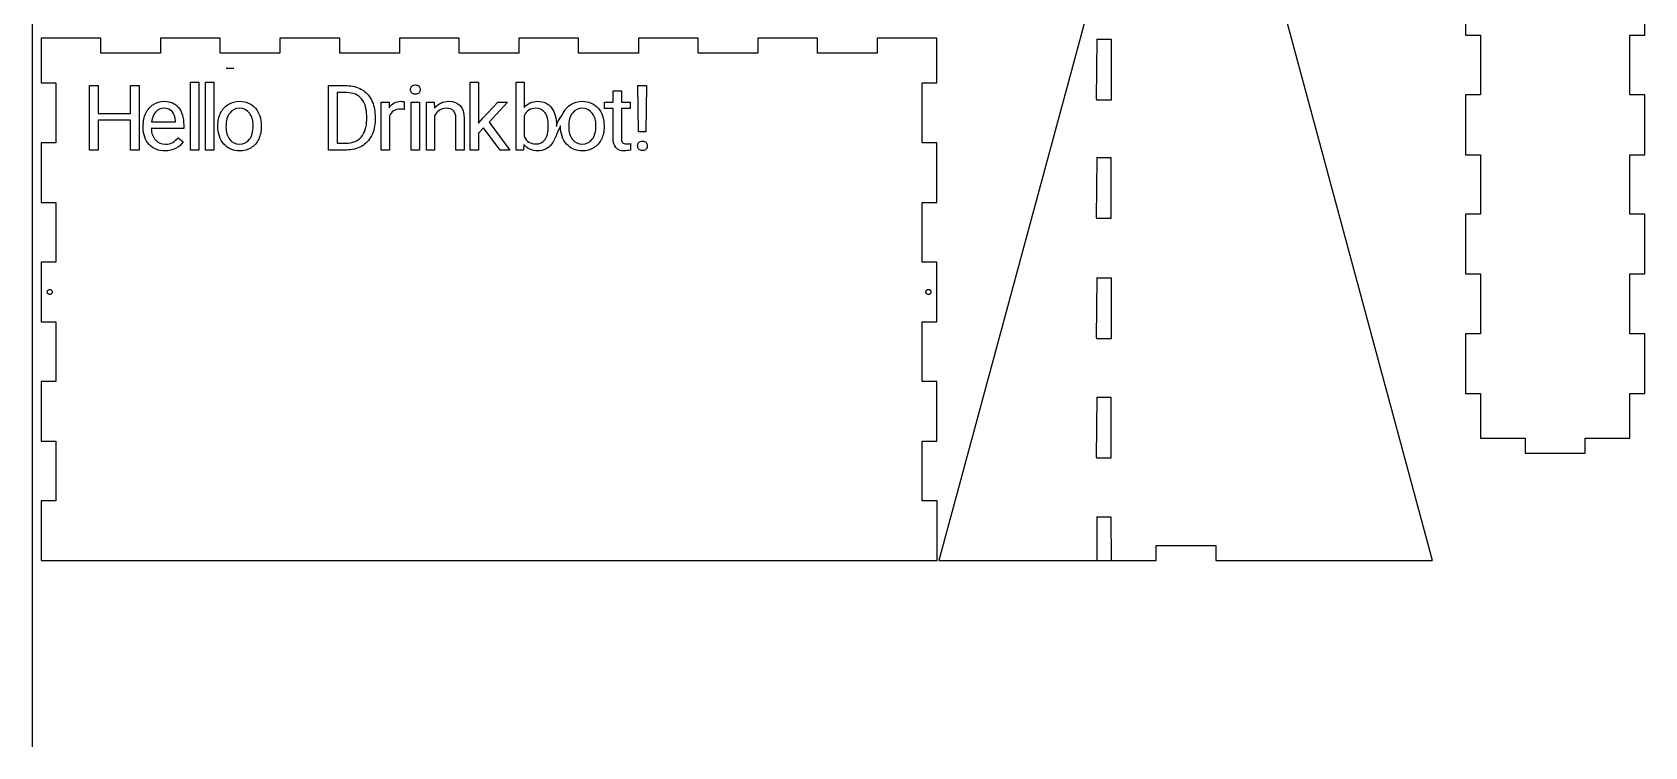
# Model space of a CAD drawing. Extents: x 610 to 1150, y 270 to 883.
# Drawn here: x 610 to 1150, y 270 to 509 of the extents above; entities that cross this region are included whole.
import ezdxf

# ---------------------------------------------------------------- set-up
doc = ezdxf.new("R2010")
doc.units = 0
doc.layers.get('0').update_dxf_attribs({"linetype": 'CONTINUOUS'})

msp = doc.modelspace()

# ---------------------------------------------------------------- linework, layer by layer
at = {"color": 3}
msp.add_line((610.132298, 880.797563), (610.132298, 269.797587), dxfattribs=at)
at = {"color": 7}
for p, q in [((966.416924, 527.229262), (913.713035, 332.217809)), ((1079.04235, 332.217809), (1026.423154, 527.229262)), ((1090.066487, 528.119074), (1090.066487, 508.116992)), ((1150.072717, 508.116992), (1150.072717, 528.119074)), ((1090.066487, 508.116992), (1095.075817, 508.116992)), ((1095.075817, 508.116992), (1095.075817, 488.114921)), ((1145.063387, 488.114921), (1145.063387, 508.116992)), ((1145.063387, 508.116992), (1150.072717, 508.116992)), ((633.074848, 507.120726), (613.072771, 507.120726)), ((613.072771, 507.120726), (613.072771, 492.127987)), ((633.074848, 502.111383), (633.074848, 507.120726)), ((673.079001, 507.120726), (653.076925, 507.120726)), ((653.076925, 507.120726), (653.076925, 502.111383)), ((673.079001, 502.111383), (673.079001, 507.120726)), ((713.083181, 507.120726), (693.081105, 507.120726)), ((693.081105, 507.120726), (693.081105, 502.111383)), ((713.083181, 502.111383), (713.083181, 507.120726)), ((753.087335, 507.120726), (733.085258, 507.120726)), ((733.085258, 507.120726), (733.085258, 502.111383)), ((753.087335, 502.111383), (753.087335, 507.120726)), ((793.091488, 507.120726), (773.089411, 507.120726)), ((773.089411, 507.120726), (773.089411, 502.111383)), ((793.091488, 502.111383), (793.091488, 507.120726)), ((833.095668, 507.120726), (813.093591, 507.120726)), ((813.093591, 507.120726), (813.093591, 502.111383)), ((833.095668, 502.111383), (833.095668, 507.120726)), ((873.099821, 507.120726), (853.097744, 507.120726)), ((853.097744, 507.120726), (853.097744, 502.111383)), ((873.099821, 502.111383), (873.099821, 507.120726)), ((913.068705, 507.120726), (893.066629, 507.120726)), ((893.066629, 507.120726), (893.066629, 502.111383)), ((913.068705, 492.127987), (913.068705, 507.120726)), ((966.653382, 506.698029), (966.416686, 486.695944)), ((971.52161, 506.698029), (966.547549, 506.698029)), ((966.547549, 506.698029), (966.653382, 506.698029)), ((971.52161, 486.695944), (971.52161, 506.698029)), ((653.076925, 502.111383), (633.074848, 502.111383)), ((693.081105, 502.111383), (673.079001, 502.111383)), ((733.085258, 502.111383), (713.083181, 502.111383)), ((773.089411, 502.111383), (753.087335, 502.111383)), ((813.093591, 502.111383), (793.091488, 502.111383)), ((853.097744, 502.111383), (833.095668, 502.111383)), ((893.066629, 502.111383), (873.099821, 502.111383)), ((613.072771, 492.127987), (618.082101, 492.127987)), ((618.082101, 492.127987), (618.082101, 472.125902)), ((908.094645, 472.125902), (908.094645, 492.127987)), ((908.094645, 492.127987), (913.068705, 492.127987)), ((966.416686, 486.695944), (966.547549, 486.695944)), ((966.547549, 486.695944), (966.547549, 486.484283)), ((966.547549, 486.484283), (971.52161, 486.484283)), ((971.52161, 486.484283), (971.52161, 486.695944)), ((1095.075817, 488.114921), (1090.066487, 488.114921)), ((1090.066487, 488.114921), (1090.066487, 468.112833)), ((1150.072717, 488.114921), (1145.063387, 488.114921)), ((1150.072717, 468.112833), (1150.072717, 488.114921)), ((618.082101, 472.125902), (613.072771, 472.125902)), ((613.072771, 472.125902), (613.072771, 452.123831)), ((913.068705, 472.125902), (908.094645, 472.125902)), ((913.068705, 452.123831), (913.068705, 472.125902)), ((966.582818, 467.011365), (966.416686, 447.00928)), ((971.451045, 467.011365), (966.441689, 467.011365)), ((966.441689, 467.011365), (966.582818, 467.011365)), ((971.451045, 447.00928), (971.451045, 467.011365)), ((1090.066487, 468.112833), (1095.075817, 468.112833)), ((1095.075817, 468.112833), (1095.075817, 448.146031)), ((1145.063387, 448.146031), (1145.063387, 468.112833)), ((1145.063387, 468.112833), (1150.072717, 468.112833)), ((613.072771, 452.123831), (618.082101, 452.123831)), ((618.082101, 452.123831), (618.082101, 432.121746)), ((908.094645, 432.121746), (908.094645, 452.123831)), ((908.094645, 452.123831), (913.068705, 452.123831)), ((966.416686, 447.00928), (966.441689, 447.00928)), ((966.441689, 447.00928), (966.441689, 446.797616)), ((966.441689, 446.797616), (971.451045, 446.797616)), ((971.451045, 446.797616), (971.451045, 447.00928)), ((1095.075817, 448.146031), (1090.066487, 448.146031)), ((1090.066487, 448.146031), (1090.066487, 428.143959)), ((1150.072717, 448.146031), (1145.063387, 448.146031)), ((1150.072717, 428.143959), (1150.072717, 448.146031)), ((618.082101, 432.121746), (613.072771, 432.121746)), ((613.072771, 432.121746), (613.072771, 412.119664)), ((913.068705, 432.121746), (908.094645, 432.121746)), ((913.068705, 412.119664), (913.068705, 432.121746)), ((966.653382, 426.795534), (966.416686, 406.793471)), ((971.52161, 426.795534), (966.547549, 426.795534)), ((966.547549, 426.795534), (966.653382, 426.795534)), ((971.52161, 406.793471), (971.52161, 426.795534)), ((1090.066487, 428.143959), (1095.075817, 428.143959)), ((1095.075817, 428.143959), (1095.075817, 408.141883)), ((1145.063387, 408.141883), (1145.063387, 428.143959)), ((1145.063387, 428.143959), (1150.072717, 428.143959)), ((613.072771, 412.119664), (618.082101, 412.119664)), ((618.082101, 412.119664), (618.082101, 392.11758)), ((908.094645, 392.11758), (908.094645, 412.119664)), ((908.094645, 412.119664), (913.068705, 412.119664)), ((966.416686, 406.793471), (966.547549, 406.793471)), ((966.547549, 406.793471), (966.547549, 406.581796)), ((966.547549, 406.581796), (971.52161, 406.581796)), ((971.52161, 406.581796), (971.52161, 406.793471)), ((1095.075817, 408.141883), (1090.066487, 408.141883)), ((1090.066487, 408.141883), (1090.066487, 388.139801)), ((1150.072717, 408.141883), (1145.063387, 408.141883)), ((1150.072717, 388.139801), (1150.072717, 408.141883)), ((618.082101, 392.11758), (613.072771, 392.11758)), ((613.072771, 392.11758), (613.072771, 372.115516)), ((913.068705, 392.11758), (908.094645, 392.11758)), ((913.068705, 372.115516), (913.068705, 392.11758)), ((966.582818, 386.756099), (966.416686, 366.754033)), ((971.451045, 386.756099), (966.441689, 386.756099)), ((966.441689, 386.756099), (966.582818, 386.756099)), ((971.451045, 366.754033), (971.451045, 386.756099)), ((1090.066487, 388.139801), (1095.075817, 388.139801)), ((1095.075817, 388.139801), (1095.075817, 373.119191)), ((1145.063387, 373.147062), (1145.063387, 388.139801)), ((1145.063387, 388.139801), (1150.072717, 388.139801)), ((1095.075817, 373.119191), (1110.070707, 373.147062)), ((1110.070707, 373.147062), (1110.068564, 368.137719)), ((1130.07064, 368.137719), (1130.07064, 373.147062)), ((1130.07064, 373.147062), (1145.063387, 373.147062)), ((613.072771, 372.115516), (618.082101, 372.115516)), ((618.082101, 372.115516), (618.082101, 352.148703)), ((908.165579, 352.148351), (908.094645, 372.115516)), ((908.094645, 372.115516), (913.068705, 372.115516)), ((1110.068564, 368.137719), (1130.07064, 368.137719)), ((966.416686, 366.754033), (966.441689, 366.754033)), ((966.441689, 366.754033), (966.441689, 366.542361)), ((966.441689, 366.542361), (971.451045, 366.542361)), ((971.451045, 366.542361), (971.451045, 366.754033)), ((618.082101, 352.148706), (613.108226, 352.134381)), ((613.108226, 352.134381), (613.108226, 332.132305)), ((618.082101, 352.148703), (618.082101, 352.148706)), ((913.13964, 352.148351), (908.165579, 352.148351)), ((913.13964, 332.146275), (913.13964, 352.148351)), ((971.451045, 346.646123), (966.441689, 346.646123)), ((966.441689, 346.646123), (966.582818, 346.646123)), ((966.582818, 346.646123), (966.634041, 332.211631)), ((971.52161, 332.255102), (971.451045, 346.646123)), ((986.419001, 332.217809), (986.419001, 337.227152)), ((986.419001, 337.227152), (1006.421077, 337.227152)), ((1006.421077, 337.227152), (1006.421077, 332.217809)), ((613.108226, 332.132305), (618.117555, 332.132305)), ((618.117555, 332.132305), (908.094671, 332.146436)), ((908.094671, 332.146436), (913.13964, 332.146275)), ((913.713035, 332.217809), (986.419001, 332.217809)), ((1006.421077, 332.217809), (1021.413824, 332.217809)), ((1021.413824, 332.217809), (1079.04235, 332.217809))]:
    msp.add_line(p, q, dxfattribs=at)
at = {"color": 5}
for p, q in [((677.597307, 496.933627), (675.010503, 496.933627)), ((663.158267, 469.663997), (663.158267, 492.423997)), ((663.158267, 492.423997), (665.878267, 492.423997)), ((665.878267, 492.423997), (665.878267, 469.663997)), ((668.198267, 469.663997), (668.198267, 492.423997)), ((668.198267, 492.423997), (670.918267, 492.423997)), ((670.918267, 492.423997), (670.918267, 469.663997)), ((756.798267, 469.663997), (756.798267, 492.423997)), ((756.798267, 492.423997), (759.558267, 492.423997)), ((759.558267, 492.423997), (759.558267, 478.623997)), ((772.118267, 469.663997), (772.118267, 492.423997)), ((772.118267, 492.423997), (774.838267, 492.423997)), ((774.838267, 492.423997), (774.838267, 483.943997)), ((629.318267, 469.663997), (629.318267, 491.223997)), ((629.318267, 491.223997), (632.158267, 491.223997)), ((632.158267, 491.223997), (632.158267, 481.943997)), ((642.998267, 481.943997), (642.998267, 491.223997)), ((642.998267, 491.223997), (645.878267, 491.223997)), ((645.878267, 491.223997), (645.878267, 469.663997)), ((709.358267, 469.663997), (709.358267, 491.223997)), ((709.358267, 491.223997), (715.438267, 491.223997)), ((712.198267, 488.903997), (712.198267, 471.983997)), ((715.518267, 488.903997), (712.198267, 488.903997)), ((804.638267, 485.663997), (804.638267, 489.543997)), ((804.638267, 489.543997), (807.398267, 489.543997)), ((807.398267, 489.543997), (807.398267, 485.663997)), ((813.158267, 475.743997), (812.958267, 491.223997)), ((812.958267, 491.223997), (815.838267, 491.223997)), ((815.838267, 491.223997), (815.598267, 475.743997)), ((632.158267, 481.943997), (642.998267, 481.943997)), ((722.118267, 479.863997), (722.118267, 481.103997)), ((724.918267, 481.183997), (724.918267, 479.783997)), ((726.998267, 469.663997), (726.998267, 485.663997)), ((726.998267, 485.663997), (729.638267, 485.663997)), ((729.638267, 485.663997), (729.678267, 483.823997)), ((729.718267, 481.063997), (729.718267, 469.663997)), ((734.718267, 485.783997), (734.718267, 483.223997)), ((737.038267, 469.663997), (737.038267, 485.663997)), ((737.038267, 485.663997), (739.758267, 485.663997)), ((739.758267, 485.663997), (739.758267, 469.663997)), ((742.118267, 469.663997), (742.118267, 485.663997)), ((742.118267, 485.663997), (744.678267, 485.663997)), ((744.678267, 485.663997), (744.798267, 483.663997)), ((744.838267, 481.103997), (744.838267, 469.663997)), ((760.998267, 480.383997), (765.998267, 485.663997)), ((769.318267, 485.663997), (763.078267, 478.983997)), ((765.998267, 485.663997), (769.318267, 485.663997)), ((774.838267, 481.143997), (774.838267, 474.223997)), ((801.758267, 483.543997), (801.758267, 485.663997)), ((801.758267, 485.663997), (804.638267, 485.663997)), ((804.638267, 483.543997), (801.758267, 483.543997)), ((804.638267, 473.623997), (804.638267, 483.543997)), ((807.398267, 485.663997), (810.398267, 485.663997)), ((810.398267, 483.543997), (807.398267, 483.543997)), ((807.398267, 483.543997), (807.398267, 473.623997)), ((810.398267, 485.663997), (810.398267, 483.543997)), ((642.998267, 479.623997), (632.158267, 479.623997)), ((632.158267, 479.623997), (632.158267, 469.663997)), ((642.998267, 469.663997), (642.998267, 479.623997)), ((647.278267, 477.223997), (647.278267, 477.743997)), ((660.838267, 476.823997), (649.998267, 476.823997)), ((650.078267, 479.143997), (658.118267, 479.143997)), ((658.118267, 479.143997), (658.118267, 479.343997)), ((660.838267, 477.983997), (660.838267, 476.823997)), ((672.278267, 477.623997), (672.278267, 477.823997)), ((686.838267, 477.703997), (686.838267, 477.503997)), ((751.958267, 469.663997), (751.958267, 480.263997)), ((754.718267, 480.263997), (754.718267, 469.663997)), ((759.558267, 478.623997), (760.998267, 480.383997)), ((761.278267, 477.063997), (759.558267, 475.263997)), ((759.558267, 475.263997), (759.558267, 469.663997)), ((766.838267, 469.663997), (761.278267, 477.063997)), ((763.078267, 478.983997), (770.038267, 469.663997)), ((785.678267, 477.743997), (785.678267, 477.503997)), ((787.038267, 477.623997), (787.038267, 477.823997)), ((801.598267, 477.703997), (801.598267, 477.503997)), ((815.598267, 475.743997), (813.158267, 475.743997)), ((658.958267, 473.783997), (660.638267, 472.463997)), ((712.198267, 471.983997), (715.158267, 471.983997)), ((774.758267, 471.543997), (774.638267, 469.663997)), ((810.478267, 471.863997), (810.478267, 469.663997)), ((632.158267, 469.663997), (629.318267, 469.663997)), ((645.878267, 469.663997), (642.998267, 469.663997)), ((665.878267, 469.663997), (663.158267, 469.663997)), ((670.918267, 469.663997), (668.198267, 469.663997)), ((715.318267, 469.663997), (709.358267, 469.663997)), ((729.718267, 469.663997), (726.998267, 469.663997)), ((739.758267, 469.663997), (737.038267, 469.663997)), ((744.838267, 469.663997), (742.118267, 469.663997)), ((754.718267, 469.663997), (751.958267, 469.663997)), ((759.558267, 469.663997), (756.798267, 469.663997)), ((770.038267, 469.663997), (766.838267, 469.663997)), ((774.638267, 469.663997), (772.118267, 469.663997))]:
    msp.add_line(p, q, dxfattribs=at)
for points in [[(737.198267, 491.023997), (737.478267, 491.303997), (737.878267, 491.463997), (738.438267, 491.463997)], [(738.438267, 491.463997), (738.958267, 491.463997), (739.358267, 491.343997), (739.638267, 491.023997)], [(650.718267, 484.943997), (651.798267, 485.623997), (652.998267, 485.983997), (654.278267, 485.983997)], [(654.278267, 485.983997), (656.358267, 485.983997), (657.958267, 485.303997), (659.118267, 483.903997)], [(675.758267, 484.943997), (676.838267, 485.623997), (678.078267, 485.983997), (679.518267, 485.983997)], [(679.518267, 485.983997), (681.678267, 485.983997), (683.478267, 485.223997), (684.838267, 483.703997)], [(715.438267, 491.223997), (717.278267, 491.223997), (718.958267, 490.823997), (720.398267, 489.983997)], [(720.398267, 486.823997), (719.278267, 488.183997), (717.638267, 488.863997), (715.518267, 488.903997)], [(720.398267, 489.983997), (721.838267, 489.183997), (722.918267, 487.983997), (723.718267, 486.423997)], [(722.118267, 481.103997), (722.118267, 483.543997), (721.558267, 485.463997), (720.398267, 486.823997)], [(723.718267, 486.423997), (724.518267, 484.903997), (724.918267, 483.183997), (724.918267, 481.183997)], [(729.678267, 483.823997), (730.558267, 485.263997), (731.838267, 485.983997), (733.518267, 485.983997)], [(733.518267, 485.983997), (734.038267, 485.983997), (734.438267, 485.943997), (734.718267, 485.783997)], [(736.798267, 489.903997), (736.798267, 490.303997), (736.918267, 490.703997), (737.198267, 491.023997)], [(737.198267, 488.783997), (736.958267, 489.063997), (736.798267, 489.423997), (736.798267, 489.903997)], [(738.438267, 488.343997), (737.918267, 488.343997), (737.518267, 488.463997), (737.198267, 488.783997)], [(739.638267, 488.783997), (739.398267, 488.503997), (738.998267, 488.343997), (738.438267, 488.343997)], [(739.638267, 491.023997), (739.878267, 490.703997), (740.038267, 490.343997), (740.038267, 489.903997)], [(740.038267, 489.903997), (740.038267, 489.463997), (739.918267, 489.103997), (739.638267, 488.783997)], [(744.798267, 483.663997), (745.998267, 485.183997), (747.598267, 485.983997), (749.598267, 485.983997)], [(749.598267, 485.983997), (752.958267, 485.983997), (754.678267, 484.103997), (754.718267, 480.263997)], [(774.838267, 483.943997), (775.958267, 485.303997), (777.478267, 485.983997), (779.438267, 485.983997)], [(779.438267, 485.983997), (781.358267, 485.983997), (782.878267, 485.263997), (783.998267, 483.783997)], [(790.518267, 484.943997), (791.598267, 485.623997), (792.838267, 485.983997), (794.278267, 485.983997)], [(794.278267, 485.983997), (796.438267, 485.983997), (798.238267, 485.223997), (799.598267, 483.703997)], [(647.278267, 477.743997), (647.278267, 479.343997), (647.558267, 480.743997), (648.158267, 481.983997)], [(648.158267, 481.983997), (648.758267, 483.223997), (649.598267, 484.223997), (650.718267, 484.943997)], [(651.478267, 482.463997), (650.758267, 481.703997), (650.278267, 480.583997), (650.078267, 479.143997)], [(654.278267, 483.663997), (653.158267, 483.663997), (652.238267, 483.263997), (651.478267, 482.463997)], [(656.998267, 482.543997), (656.358267, 483.263997), (655.438267, 483.663997), (654.278267, 483.663997)], [(658.118267, 479.343997), (658.038267, 480.703997), (657.678267, 481.783997), (656.998267, 482.543997)], [(659.118267, 483.903997), (660.238267, 482.543997), (660.838267, 480.543997), (660.838267, 477.983997)], [(672.278267, 477.823997), (672.278267, 479.383997), (672.558267, 480.783997), (673.198267, 482.063997)], [(673.198267, 482.063997), (673.798267, 483.303997), (674.638267, 484.263997), (675.758267, 484.943997)], [(676.238267, 482.063997), (675.438267, 481.023997), (674.998267, 479.463997), (674.998267, 477.463997)], [(679.518267, 483.663997), (678.198267, 483.663997), (677.118267, 483.143997), (676.238267, 482.063997)], [(682.838267, 482.023997), (682.038267, 483.103997), (680.918267, 483.663997), (679.518267, 483.663997)], [(684.118267, 477.783997), (684.118267, 479.543997), (683.718267, 480.943997), (682.838267, 482.023997)], [(684.838267, 483.703997), (686.158267, 482.223997), (686.838267, 480.223997), (686.838267, 477.703997)], [(733.358267, 483.343997), (731.598267, 483.343997), (730.358267, 482.583997), (729.718267, 481.063997)], [(734.718267, 483.223997), (734.318267, 483.303997), (733.878267, 483.343997), (733.358267, 483.343997)], [(746.398267, 482.943997), (745.758267, 482.463997), (745.238267, 481.863997), (744.838267, 481.103997)], [(748.758267, 483.663997), (747.878267, 483.663997), (747.118267, 483.423997), (746.398267, 482.943997)], [(751.158267, 482.823997), (750.678267, 483.383997), (749.878267, 483.663997), (748.758267, 483.663997)], [(751.958267, 480.263997), (751.958267, 481.423997), (751.718267, 482.263997), (751.158267, 482.823997)], [(778.758267, 483.663997), (776.958267, 483.663997), (775.638267, 482.823997), (774.838267, 481.143997)], [(781.838267, 482.143997), (781.118267, 483.143997), (780.118267, 483.663997), (778.758267, 483.663997)], [(782.918267, 477.823997), (782.918267, 479.663997), (782.558267, 481.103997), (781.838267, 482.143997)], [(783.998267, 483.783997), (785.118267, 482.343997), (785.678267, 480.303997), (785.678267, 477.743997)], [(785.678267, 477.503997), (785.678267, 479.063997), (787.318267, 480.783997), (787.958267, 482.063997)], [(787.958267, 482.063997), (788.558267, 483.303997), (789.398267, 484.263997), (790.518267, 484.943997)], [(790.998267, 482.063997), (790.198267, 481.023997), (789.758267, 479.463997), (789.758267, 477.463997)], [(794.278267, 483.663997), (792.958267, 483.663997), (791.878267, 483.143997), (790.998267, 482.063997)], [(797.598267, 482.023997), (796.798267, 483.103997), (795.678267, 483.663997), (794.278267, 483.663997)], [(798.878267, 477.783997), (798.878267, 479.543997), (798.478267, 480.943997), (797.598267, 482.023997)], [(799.598267, 483.703997), (800.918267, 482.223997), (801.598267, 480.223997), (801.598267, 477.703997)], [(649.318267, 471.503997), (647.958267, 472.943997), (647.278267, 474.823997), (647.278267, 477.223997)], [(649.998267, 476.823997), (650.038267, 475.303997), (650.518267, 474.023997), (651.398267, 473.063997)], [(674.278267, 471.663997), (672.958267, 473.143997), (672.278267, 475.143997), (672.278267, 477.623997)], [(674.998267, 477.463997), (674.998267, 475.703997), (675.398267, 474.303997), (676.238267, 473.223997)], [(682.878267, 473.263997), (683.678267, 474.303997), (684.118267, 475.823997), (684.118267, 477.783997)], [(686.838267, 477.503997), (686.838267, 475.983997), (686.558267, 474.583997), (685.958267, 473.303997)], [(720.278267, 474.023997), (721.478267, 475.383997), (722.118267, 477.303997), (722.118267, 479.863997)], [(724.918267, 479.783997), (724.918267, 477.783997), (724.558267, 475.983997), (723.758267, 474.463997)], [(781.838267, 473.223997), (782.558267, 474.223997), (782.918267, 475.743997), (782.918267, 477.823997)], [(787.038267, 477.823997), (785.678267, 475.063997), (785.118267, 473.103997), (783.998267, 471.623997)], [(789.038267, 471.663997), (787.718267, 473.143997), (787.038267, 475.143997), (787.038267, 477.623997)], [(789.758267, 477.463997), (789.758267, 475.703997), (790.158267, 474.303997), (790.998267, 473.223997)], [(797.638267, 473.263997), (798.438267, 474.303997), (798.878267, 475.823997), (798.878267, 477.783997)], [(801.598267, 477.503997), (801.598267, 475.983997), (801.318267, 474.583997), (800.718267, 473.303997)], [(654.598267, 469.383997), (652.438267, 469.383997), (650.678267, 470.063997), (649.318267, 471.503997)], [(651.398267, 473.063997), (652.278267, 472.103997), (653.398267, 471.623997), (654.758267, 471.623997)], [(660.638267, 472.463997), (659.318267, 470.423997), (657.318267, 469.383997), (654.598267, 469.383997)], [(654.758267, 471.623997), (655.718267, 471.623997), (656.518267, 471.823997), (657.198267, 472.223997)], [(657.198267, 472.223997), (657.878267, 472.623997), (658.478267, 473.143997), (658.958267, 473.783997)], [(679.558267, 469.383997), (677.398267, 469.383997), (675.638267, 470.143997), (674.278267, 471.663997)], [(676.238267, 473.223997), (677.038267, 472.183997), (678.158267, 471.623997), (679.558267, 471.623997)], [(679.558267, 471.623997), (680.918267, 471.623997), (682.038267, 472.143997), (682.878267, 473.263997)], [(683.398267, 470.423997), (682.278267, 469.743997), (680.998267, 469.383997), (679.558267, 469.383997)], [(685.958267, 473.303997), (685.358267, 472.103997), (684.518267, 471.143997), (683.398267, 470.423997)], [(715.158267, 471.983997), (717.358267, 471.983997), (719.078267, 472.663997), (720.278267, 474.023997)], [(720.398267, 470.903997), (718.958267, 470.103997), (717.238267, 469.703997), (715.318267, 469.663997)], [(723.758267, 474.463997), (722.958267, 472.943997), (721.838267, 471.743997), (720.398267, 470.903997)], [(779.438267, 469.383997), (777.438267, 469.383997), (775.878267, 470.103997), (774.758267, 471.543997)], [(774.838267, 474.223997), (775.678267, 472.543997), (776.998267, 471.703997), (778.758267, 471.703997)], [(778.758267, 471.703997), (780.038267, 471.703997), (781.078267, 472.183997), (781.838267, 473.223997)], [(783.998267, 471.623997), (782.878267, 470.143997), (781.358267, 469.383997), (779.438267, 469.383997)], [(794.318267, 469.383997), (792.158267, 469.383997), (790.398267, 470.143997), (789.038267, 471.663997)], [(790.998267, 473.223997), (791.798267, 472.183997), (792.918267, 471.623997), (794.318267, 471.623997)], [(794.318267, 471.623997), (795.678267, 471.623997), (796.798267, 472.143997), (797.638267, 473.263997)], [(798.158267, 470.423997), (797.038267, 469.743997), (795.758267, 469.383997), (794.318267, 469.383997)], [(800.718267, 473.303997), (800.118267, 472.103997), (799.278267, 471.143997), (798.158267, 470.423997)], [(805.598267, 470.503997), (804.958267, 471.223997), (804.638267, 472.263997), (804.638267, 473.623997)], [(808.358267, 469.383997), (807.158267, 469.383997), (806.238267, 469.743997), (805.598267, 470.503997)], [(807.398267, 473.623997), (807.398267, 472.983997), (807.518267, 472.503997), (807.798267, 472.183997)], [(807.798267, 472.183997), (808.038267, 471.863997), (808.518267, 471.703997), (809.158267, 471.703997)], [(809.158267, 471.703997), (809.478267, 471.703997), (809.918267, 471.743997), (810.478267, 471.863997)], [(812.838267, 471.063997), (812.838267, 471.463997), (812.958267, 471.863997), (813.238267, 472.183997)], [(813.238267, 469.943997), (812.998267, 470.223997), (812.838267, 470.583997), (812.838267, 471.063997)], [(813.238267, 472.183997), (813.518267, 472.463997), (813.918267, 472.623997), (814.478267, 472.623997)], [(814.478267, 469.503997), (813.958267, 469.503997), (813.558267, 469.623997), (813.238267, 469.943997)], [(814.478267, 472.623997), (814.998267, 472.623997), (815.398267, 472.503997), (815.678267, 472.183997)], [(815.678267, 469.943997), (815.438267, 469.663997), (815.038267, 469.503997), (814.478267, 469.503997)], [(815.678267, 472.183997), (815.918267, 471.863997), (816.078267, 471.503997), (816.078267, 471.063997)], [(816.078267, 471.063997), (816.078267, 470.623997), (815.958267, 470.263997), (815.678267, 469.943997)], [(810.478267, 469.663997), (809.758267, 469.503997), (809.078267, 469.383997), (808.358267, 469.383997)]]:
    msp.add_open_spline(points, degree=3, dxfattribs=at)
at = {"color": 7}
for points in [[(615.212138, 421.853885), (615.178094, 421.946769), (615.160437, 422.045572), (615.160598, 422.144811)], [(615.160598, 422.144811), (615.160839, 422.293502), (615.201079, 422.443169), (615.276194, 422.57214)], [(615.357753, 421.601674), (615.295177, 421.676527), (615.245696, 421.76233), (615.212138, 421.853885)], [(615.276194, 422.57214), (615.349081, 422.697286), (615.454805, 422.802945), (615.579937, 422.875883)], [(615.583932, 421.411576), (615.4982, 421.461065), (615.421237, 421.525734), (615.357753, 421.601674)], [(615.579937, 422.875883), (615.708894, 422.951051), (615.858464, 422.991467), (616.007265, 422.991478)], [(615.861651, 421.310748), (615.764168, 421.327779), (615.669665, 421.362087), (615.583932, 421.411576)], [(616.152879, 421.310748), (616.056725, 421.293962), (615.95774, 421.293962), (615.861651, 421.310748)], [(616.007265, 422.991478), (616.156066, 422.991489), (616.304098, 422.951094), (616.434593, 422.875883)], [(616.430599, 421.411577), (616.345068, 421.362083), (616.25043, 421.327777), (616.152879, 421.310748)], [(616.656778, 421.601674), (616.592555, 421.525752), (616.51613, 421.46107), (616.430599, 421.411577)], [(616.434593, 422.875883), (616.561218, 422.802903), (616.671332, 422.697141), (616.738337, 422.57214)], [(616.802392, 421.853885), (616.771532, 421.762265), (616.720083, 421.676509), (616.656778, 421.601674)], [(616.738337, 422.57214), (616.80739, 422.443319), (616.830661, 422.294065), (616.853932, 422.144811)], [(616.853932, 422.144811), (616.843816, 422.045824), (616.8337, 421.946836), (616.802392, 421.853885)], [(909.377265, 422.144811), (909.377265, 422.243799), (909.394803, 422.342787), (909.428805, 422.435738)], [(909.428805, 421.853885), (909.394803, 421.946836), (909.377265, 422.045823), (909.377265, 422.144811)], [(909.428805, 422.435738), (909.46232, 422.527358), (909.511832, 422.613113), (909.574419, 422.687948)], [(909.574419, 421.601674), (909.511832, 421.676509), (909.46232, 421.762265), (909.428805, 421.853885)], [(909.574419, 422.687948), (909.637915, 422.76387), (909.714869, 422.828552), (909.800599, 422.878047)], [(909.800599, 421.411576), (909.714869, 421.46107), (909.637915, 421.525752), (909.574419, 421.601674)], [(909.800599, 422.878047), (909.886328, 422.92754), (909.980833, 422.961846), (910.078318, 422.978875)], [(910.078318, 421.310748), (909.980833, 421.327777), (909.886328, 421.362083), (909.800599, 421.411576)], [(910.078318, 422.978875), (910.174407, 422.99566), (910.273392, 422.99566), (910.369546, 422.978875)], [(910.369546, 421.310748), (910.273391, 421.293963), (910.174407, 421.293963), (910.078318, 421.310748)], [(910.369546, 422.978875), (910.467096, 422.961846), (910.561734, 422.92754), (910.647265, 422.878046)], [(910.647266, 421.411577), (910.561734, 421.362083), (910.467096, 421.327777), (910.369546, 421.310748)], [(910.647265, 422.878046), (910.732797, 422.828552), (910.809221, 422.76387), (910.873445, 422.687948)], [(910.873445, 421.601674), (910.809221, 421.525752), (910.732797, 421.46107), (910.647266, 421.411577)], [(910.873445, 422.687948), (910.936749, 422.613113), (910.988199, 422.527358), (911.019059, 422.435737)], [(911.019059, 421.853885), (910.988199, 421.762265), (910.936749, 421.676509), (910.873445, 421.601674)], [(911.019059, 422.435737), (911.050367, 422.342787), (911.060483, 422.243799), (911.070599, 422.144811)], [(911.070599, 422.144811), (911.060483, 422.045824), (911.050367, 421.946836), (911.019059, 421.853885)]]:
    msp.add_open_spline(points, degree=3, dxfattribs=at)

doc.saveas('drawing.dxf')
